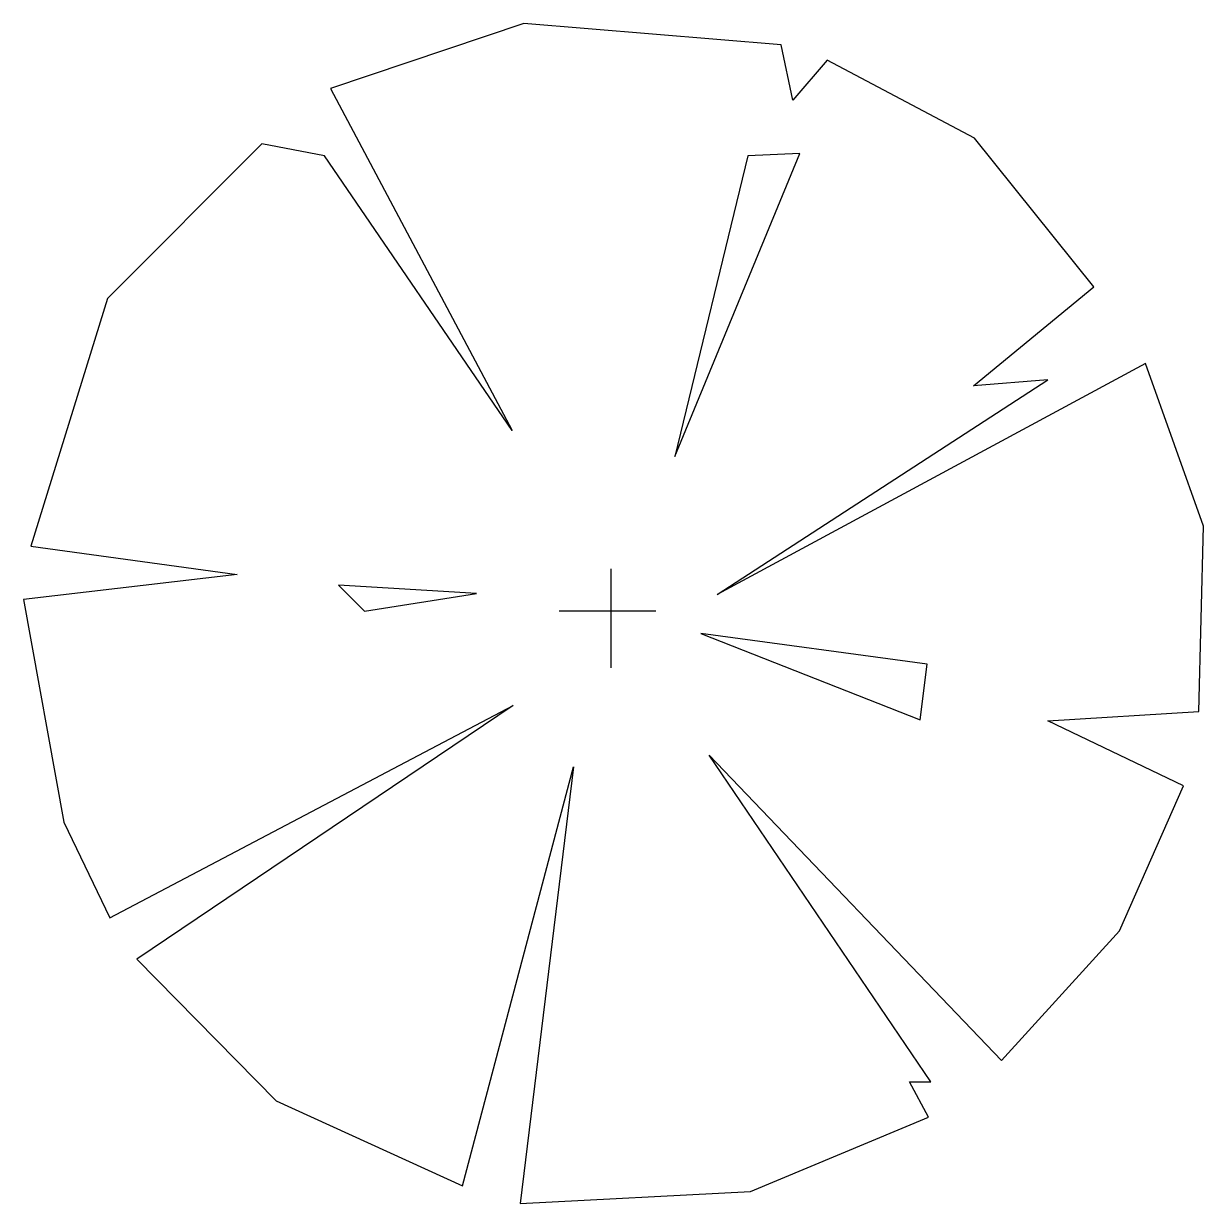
# Model space of a CAD drawing. Header units: metres. Extents: x 18.9 to 28.9, y 11.2 to 21.2.
import ezdxf

# ---------------------------------------------------------------- set-up
doc = ezdxf.new("R2010")
doc.units = ezdxf.units.M

msp = doc.modelspace()

# ---------------------------------------------------------------- linework, layer by layer
for p, q in [((23.12, 21.2), (21.48, 20.65)), ((25.3, 21.02), (23.12, 21.2)), ((25.4, 20.55), (25.3, 21.02)), ((25.69, 20.89), (25.4, 20.55)), ((26.94, 20.23), (25.69, 20.89)), ((21.48, 20.65), (23.02, 17.75)), ((27.95, 18.97), (26.94, 20.23)), ((20.9, 20.18), (19.59, 18.87)), ((21.43, 20.08), (20.9, 20.18)), ((24.4, 17.53), (25.46, 20.1)), ((25.46, 20.1), (25.02, 20.08)), ((23.02, 17.75), (21.43, 20.08)), ((25.02, 20.08), (24.4, 17.53)), ((26.93, 18.13), (27.95, 18.97)), ((19.59, 18.87), (18.94, 16.77)), ((28.39, 18.32), (24.76, 16.36)), ((28.88, 16.94), (28.39, 18.32)), ((24.76, 16.36), (27.56, 18.18)), ((27.56, 18.18), (26.93, 18.13)), ((28.84, 15.37), (28.88, 16.94)), ((18.94, 16.77), (20.69, 16.53)), ((20.69, 16.53), (18.88, 16.32)), ((23.86, 15.74), (23.86, 16.58)), ((22.72, 16.37), (21.55, 16.44)), ((21.55, 16.44), (21.77, 16.22)), ((18.88, 16.32), (19.22, 14.43)), ((21.77, 16.22), (22.72, 16.37)), ((24.24, 16.22), (23.42, 16.22)), ((26.54, 15.77), (24.62, 16.03)), ((24.62, 16.03), (26.48, 15.3)), ((26.48, 15.3), (26.54, 15.77)), ((19.61, 13.62), (23.03, 15.42)), ((23.03, 15.42), (19.84, 13.27)), ((27.56, 15.29), (28.84, 15.37)), ((28.71, 14.74), (27.56, 15.29)), ((24.69, 15), (27.17, 12.41)), ((26.57, 12.23), (24.69, 15)), ((22.6, 11.35), (23.54, 14.9)), ((23.54, 14.9), (23.09, 11.2)), ((28.17, 13.51), (28.71, 14.74)), ((19.22, 14.43), (19.61, 13.62)), ((27.17, 12.41), (28.17, 13.51)), ((19.84, 13.27), (21.02, 12.07)), ((26.55, 11.93), (26.39, 12.23)), ((26.39, 12.23), (26.57, 12.23)), ((21.02, 12.07), (22.6, 11.35)), ((25.04, 11.3), (26.55, 11.93)), ((23.09, 11.2), (25.04, 11.3))]:
    msp.add_line(p, q)

doc.saveas('drawing.dxf')
